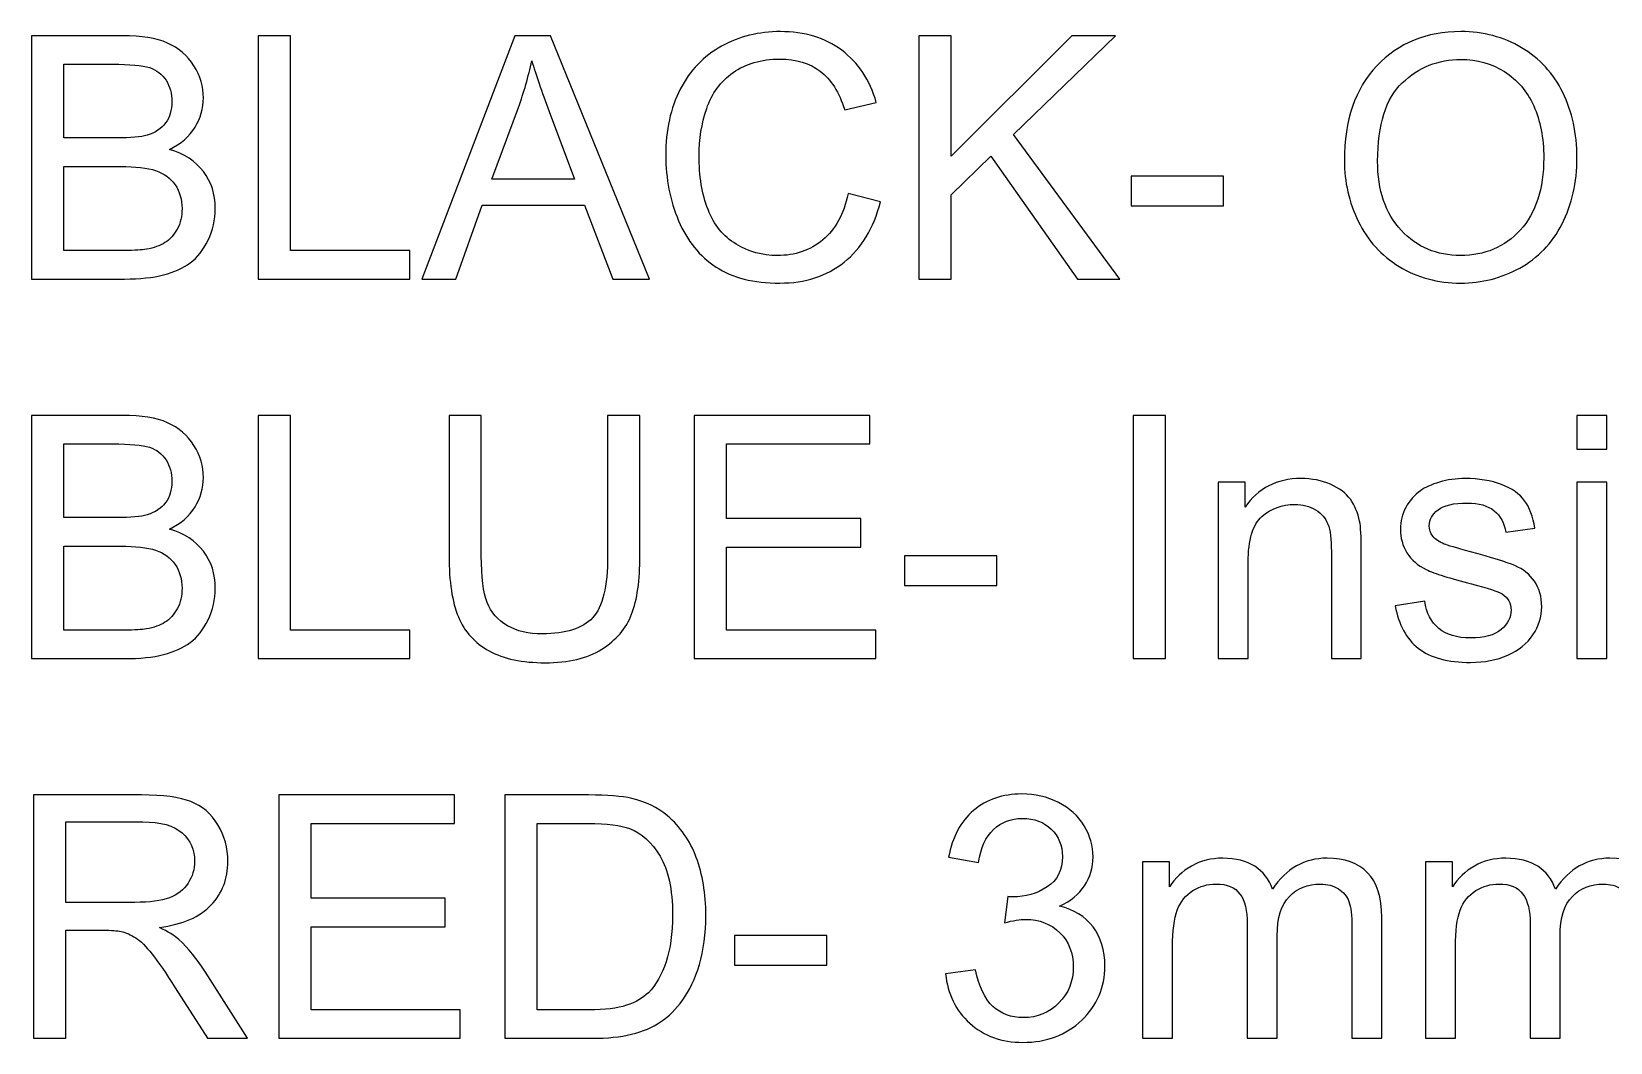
# Model space of a CAD drawing. Header units: millimetres. Extents: x -836 to 1139, y -247 to 439.
# Drawn here: x 172 to 336, y 333.9 to 438.8 of the extents above; entities that cross this region are included whole.
import ezdxf

# ---------------------------------------------------------------- set-up
doc = ezdxf.new("R2010")
doc.units = ezdxf.units.MM
doc.header["$MEASUREMENT"] = 0
doc.layers.add('Layer 1', color=7, linetype='Continuous')

msp = doc.modelspace()

# ---------------------------------------------------------------- linework, layer by layer
at = {"layer": 'Layer 1'}
for points, knots in [([(172.0422, 413.1508), (172.0422, 413.1508), (172.0422, 438.4096), (172.0422, 438.4096), (172.0422, 438.4096), (172.0422, 438.4096), (181.5201, 438.4096), (181.5201, 438.4096), (181.5201, 438.4096), (183.4486, 438.4096), (184.995, 438.1568), (186.165, 437.6453), (186.165, 437.6453), (187.3292, 437.1338), (188.2405, 436.3459), (188.899, 435.2817), (188.899, 435.2817), (189.5634, 434.2233), (189.8927, 433.1121), (189.8927, 431.9479), (189.8927, 431.9479), (189.8927, 430.872), (189.5987, 429.8548), (189.0166, 428.9023), (189.0166, 428.9023), (188.4345, 427.9498), (187.5526, 427.1796), (186.3708, 426.5916), (186.3708, 426.5916), (187.8995, 426.1448), (189.0754, 425.3804), (189.8927, 424.2986), (189.8927, 424.2986), (190.7158, 423.2226), (191.1274, 421.9467), (191.1274, 420.4768), (191.1274, 420.4768), (191.1274, 419.2891), (190.8746, 418.1896), (190.3748, 417.1725), (190.3748, 417.1725), (189.875, 416.1553), (189.2577, 415.3733), (188.5227, 414.8206), (188.5227, 414.8206), (187.7878, 414.2738), (186.8647, 413.8564), (185.7593, 413.5741), (185.7593, 413.5741), (184.6481, 413.2919), (183.2899, 413.1508), (181.6789, 413.1508), (181.6789, 413.1508), (181.6789, 413.1508), (172.0422, 413.1508), (172.0422, 413.1508)], [0, 0, 0, 0, 0.06666667, 0.06666667, 0.06666667, 0.06666667, 0.13333333, 0.13333333, 0.13333333, 0.13333333, 0.2, 0.2, 0.2, 0.2, 0.26666667, 0.26666667, 0.26666667, 0.26666667, 0.33333333, 0.33333333, 0.33333333, 0.33333333, 0.4, 0.4, 0.4, 0.4, 0.46666667, 0.46666667, 0.46666667, 0.46666667, 0.53333333, 0.53333333, 0.53333333, 0.53333333, 0.6, 0.6, 0.6, 0.6, 0.66666667, 0.66666667, 0.66666667, 0.66666667, 0.73333333, 0.73333333, 0.73333333, 0.73333333, 0.8, 0.8, 0.8, 0.8, 0.86666667, 0.86666667, 0.86666667, 0.86666667, 1, 1, 1, 1]), ([(195.5724, 413.1508), (195.5724, 413.1508), (195.5724, 438.4096), (195.5724, 438.4096), (195.5724, 438.4096), (195.5724, 438.4096), (198.9238, 438.4096), (198.9238, 438.4096), (198.9238, 438.4096), (198.9238, 438.4096), (198.9238, 416.1141), (198.9238, 416.1141), (198.9238, 416.1141), (198.9238, 416.1141), (211.3415, 416.1141), (211.3415, 416.1141), (211.3415, 416.1141), (211.3415, 416.1141), (211.3415, 413.1508), (211.3415, 413.1508), (211.3415, 413.1508), (211.3415, 413.1508), (195.5724, 413.1508), (195.5724, 413.1508)], [0, 0, 0, 0, 0.14285714, 0.14285714, 0.14285714, 0.14285714, 0.28571429, 0.28571429, 0.28571429, 0.28571429, 0.42857143, 0.42857143, 0.42857143, 0.42857143, 0.57142857, 0.57142857, 0.57142857, 0.57142857, 0.71428571, 0.71428571, 0.71428571, 0.71428571, 1, 1, 1, 1]), ([(212.5645, 413.1508), (212.5645, 413.1508), (222.2541, 438.4096), (222.2541, 438.4096), (222.2541, 438.4096), (222.2541, 438.4096), (225.9289, 438.4096), (225.9289, 438.4096), (225.9289, 438.4096), (225.9289, 438.4096), (236.2123, 413.1508), (236.2123, 413.1508), (236.2123, 413.1508), (236.2123, 413.1508), (232.4082, 413.1508), (232.4082, 413.1508), (232.4082, 413.1508), (232.4082, 413.1508), (229.486, 420.8061), (229.486, 420.8061), (229.486, 420.8061), (229.486, 420.8061), (218.8498, 420.8061), (218.8498, 420.8061), (218.8498, 420.8061), (218.8498, 420.8061), (216.1099, 413.1508), (216.1099, 413.1508), (216.1099, 413.1508), (216.1099, 413.1508), (212.5645, 413.1508), (212.5645, 413.1508)], [0, 0, 0, 0, 0.11111111, 0.11111111, 0.11111111, 0.11111111, 0.22222222, 0.22222222, 0.22222222, 0.22222222, 0.33333333, 0.33333333, 0.33333333, 0.33333333, 0.44444444, 0.44444444, 0.44444444, 0.44444444, 0.55555556, 0.55555556, 0.55555556, 0.55555556, 0.66666667, 0.66666667, 0.66666667, 0.66666667, 0.77777778, 0.77777778, 0.77777778, 0.77777778, 1, 1, 1, 1]), ([(256.8556, 422.0114), (256.8556, 422.0114), (260.207, 421.1647), (260.207, 421.1647), (260.207, 421.1647), (259.5073, 418.4189), (258.2491, 416.3317), (256.4323, 414.8912), (256.4323, 414.8912), (254.6155, 413.4507), (252.393, 412.7275), (249.7648, 412.7275), (249.7648, 412.7275), (247.0484, 412.7275), (244.8377, 413.2802), (243.1326, 414.3914), (243.1326, 414.3914), (241.4275, 415.4968), (240.134, 417.1019), (239.2462, 419.2009), (239.2462, 419.2009), (238.3583, 421.3058), (237.9115, 423.5577), (237.9115, 425.9684), (237.9115, 425.9684), (237.9115, 428.5966), (238.4113, 430.8896), (239.4167, 432.8475), (239.4167, 432.8475), (240.4221, 434.8054), (241.8508, 436.293), (243.7029, 437.3101), (243.7029, 437.3101), (245.555, 438.3273), (247.5952, 438.833), (249.8177, 438.833), (249.8177, 438.833), (252.3459, 438.833), (254.4685, 438.1921), (256.1853, 436.9045), (256.1853, 436.9045), (257.9081, 435.6168), (259.1075, 433.8118), (259.7837, 431.4834), (259.7837, 431.4834), (259.7837, 431.4834), (256.5028, 430.7073), (256.5028, 430.7073), (256.5028, 430.7073), (255.9208, 432.5418), (255.0682, 433.8823), (253.957, 434.7172), (253.957, 434.7172), (252.8457, 435.558), (251.4464, 435.9755), (249.7589, 435.9755), (249.7589, 435.9755), (247.8245, 435.9755), (246.2017, 435.511), (244.9023, 434.582), (244.9023, 434.582), (243.603, 433.653), (242.6857, 432.4007), (242.1624, 430.8367), (242.1624, 430.8367), (241.6333, 429.2668), (241.3687, 427.6499), (241.3687, 425.986), (241.3687, 425.986), (241.3687, 423.8399), (241.6803, 421.9643), (242.3036, 420.3651), (242.3036, 420.3651), (242.9268, 418.76), (243.8969, 417.5664), (245.214, 416.7726), (245.214, 416.7726), (246.531, 415.9789), (247.9539, 415.585), (249.4885, 415.585), (249.4885, 415.585), (251.3582, 415.585), (252.9339, 416.1259), (254.2274, 417.2019), (254.2274, 417.2019), (255.5209, 418.2837), (256.397, 419.883), (256.8556, 422.0114)], [0, 0, 0, 0, 0.04347826, 0.04347826, 0.04347826, 0.04347826, 0.08695652, 0.08695652, 0.08695652, 0.08695652, 0.13043478, 0.13043478, 0.13043478, 0.13043478, 0.17391304, 0.17391304, 0.17391304, 0.17391304, 0.2173913, 0.2173913, 0.2173913, 0.2173913, 0.26086957, 0.26086957, 0.26086957, 0.26086957, 0.30434783, 0.30434783, 0.30434783, 0.30434783, 0.34782609, 0.34782609, 0.34782609, 0.34782609, 0.39130435, 0.39130435, 0.39130435, 0.39130435, 0.43478261, 0.43478261, 0.43478261, 0.43478261, 0.47826087, 0.47826087, 0.47826087, 0.47826087, 0.52173913, 0.52173913, 0.52173913, 0.52173913, 0.56521739, 0.56521739, 0.56521739, 0.56521739, 0.60869565, 0.60869565, 0.60869565, 0.60869565, 0.65217391, 0.65217391, 0.65217391, 0.65217391, 0.69565217, 0.69565217, 0.69565217, 0.69565217, 0.73913043, 0.73913043, 0.73913043, 0.73913043, 0.7826087, 0.7826087, 0.7826087, 0.7826087, 0.82608696, 0.82608696, 0.82608696, 0.82608696, 0.86956522, 0.86956522, 0.86956522, 0.86956522, 0.91304348, 0.91304348, 0.91304348, 0.91304348, 1, 1, 1, 1]), ([(264.1993, 413.1508), (264.1993, 413.1508), (264.1993, 438.4096), (264.1993, 438.4096), (264.1993, 438.4096), (264.1993, 438.4096), (267.5507, 438.4096), (267.5507, 438.4096), (267.5507, 438.4096), (267.5507, 438.4096), (267.5507, 425.886), (267.5507, 425.886), (267.5507, 425.886), (267.5507, 425.886), (280.0978, 438.4096), (280.0978, 438.4096), (280.0978, 438.4096), (280.0978, 438.4096), (284.6251, 438.4096), (284.6251, 438.4096), (284.6251, 438.4096), (284.6251, 438.4096), (274.03, 428.1673), (274.03, 428.1673), (274.03, 428.1673), (274.03, 428.1673), (285.0837, 413.1508), (285.0837, 413.1508), (285.0837, 413.1508), (285.0837, 413.1508), (280.674, 413.1508), (280.674, 413.1508), (280.674, 413.1508), (280.674, 413.1508), (271.684, 425.8978), (271.684, 425.8978), (271.684, 425.8978), (271.684, 425.8978), (267.5507, 421.8997), (267.5507, 421.8997), (267.5507, 421.8997), (267.5507, 421.8997), (267.5507, 413.1508), (267.5507, 413.1508), (267.5507, 413.1508), (267.5507, 413.1508), (264.1993, 413.1508), (264.1993, 413.1508)], [0, 0, 0, 0, 0.07692308, 0.07692308, 0.07692308, 0.07692308, 0.15384615, 0.15384615, 0.15384615, 0.15384615, 0.23076923, 0.23076923, 0.23076923, 0.23076923, 0.30769231, 0.30769231, 0.30769231, 0.30769231, 0.38461538, 0.38461538, 0.38461538, 0.38461538, 0.46153846, 0.46153846, 0.46153846, 0.46153846, 0.53846154, 0.53846154, 0.53846154, 0.53846154, 0.61538462, 0.61538462, 0.61538462, 0.61538462, 0.69230769, 0.69230769, 0.69230769, 0.69230769, 0.76923077, 0.76923077, 0.76923077, 0.76923077, 0.84615385, 0.84615385, 0.84615385, 0.84615385, 1, 1, 1, 1]), ([(308.3963, 425.4451), (308.3963, 429.6314), (309.5252, 432.9122), (311.7771, 435.2817), (311.7771, 435.2817), (314.029, 437.6512), (316.9335, 438.833), (320.4966, 438.833), (320.4966, 438.833), (322.8308, 438.833), (324.9298, 438.2744), (326.8054, 437.1632), (326.8054, 437.1632), (328.6751, 436.0519), (330.1039, 434.4997), (331.0858, 432.5065), (331.0858, 432.5065), (332.0677, 430.5192), (332.5616, 428.2614), (332.5616, 425.7391), (332.5616, 425.7391), (332.5616, 423.1814), (332.0441, 420.8884), (331.0093, 418.8717), (331.0093, 418.8717), (329.9745, 416.8491), (328.5105, 415.3204), (326.6173, 414.2856), (326.6173, 414.2856), (324.7181, 413.2449), (322.672, 412.7275), (320.4789, 412.7275), (320.4789, 412.7275), (318.0977, 412.7275), (315.9752, 413.3037), (314.0996, 414.4502), (314.0996, 414.4502), (312.2298, 415.5967), (310.807, 417.1607), (309.8427, 419.148), (309.8427, 419.148), (308.8785, 421.1294), (308.3963, 423.2285), (308.3963, 425.4451)], [0, 0, 0, 0, 0.08333333, 0.08333333, 0.08333333, 0.08333333, 0.16666667, 0.16666667, 0.16666667, 0.16666667, 0.25, 0.25, 0.25, 0.25, 0.33333333, 0.33333333, 0.33333333, 0.33333333, 0.41666667, 0.41666667, 0.41666667, 0.41666667, 0.5, 0.5, 0.5, 0.5, 0.58333333, 0.58333333, 0.58333333, 0.58333333, 0.66666667, 0.66666667, 0.66666667, 0.66666667, 0.75, 0.75, 0.75, 0.75, 0.83333333, 0.83333333, 0.83333333, 0.83333333, 1, 1, 1, 1]), ([(175.3936, 427.791), (175.3936, 427.791), (180.8557, 427.791), (180.8557, 427.791), (180.8557, 427.791), (182.3374, 427.791), (183.4016, 427.891), (184.0425, 428.085), (184.0425, 428.085), (184.895, 428.3378), (185.5359, 428.7612), (185.9651, 429.3491), (185.9651, 429.3491), (186.3943, 429.9371), (186.6119, 430.6721), (186.6119, 431.5599), (186.6119, 431.5599), (186.6119, 432.4007), (186.412, 433.1415), (186.0063, 433.7765), (186.0063, 433.7765), (185.6064, 434.4174), (185.0302, 434.8583), (184.2835, 435.0935), (184.2835, 435.0935), (183.5368, 435.3287), (182.2551, 435.4463), (180.4441, 435.4463), (180.4441, 435.4463), (180.4441, 435.4463), (175.3936, 435.4463), (175.3936, 435.4463), (175.3936, 435.4463), (175.3936, 435.4463), (175.3936, 427.791), (175.3936, 427.791)], [0, 0, 0, 0, 0.1, 0.1, 0.1, 0.1, 0.2, 0.2, 0.2, 0.2, 0.3, 0.3, 0.3, 0.3, 0.4, 0.4, 0.4, 0.4, 0.5, 0.5, 0.5, 0.5, 0.6, 0.6, 0.6, 0.6, 0.7, 0.7, 0.7, 0.7, 0.8, 0.8, 0.8, 0.8, 1, 1, 1, 1]), ([(219.8317, 423.5224), (219.8317, 423.5224), (228.4394, 423.5224), (228.4394, 423.5224), (228.4394, 423.5224), (228.4394, 423.5224), (225.8054, 430.5251), (225.8054, 430.5251), (225.8054, 430.5251), (225.0116, 432.6535), (224.4119, 434.4115), (223.9945, 435.7991), (223.9945, 435.7991), (223.6476, 434.1528), (223.1831, 432.5359), (222.601, 430.9366), (222.601, 430.9366), (222.601, 430.9366), (219.8317, 423.5224), (219.8317, 423.5224)], [0, 0, 0, 0, 0.16666667, 0.16666667, 0.16666667, 0.16666667, 0.33333333, 0.33333333, 0.33333333, 0.33333333, 0.5, 0.5, 0.5, 0.5, 0.66666667, 0.66666667, 0.66666667, 0.66666667, 1, 1, 1, 1]), ([(311.8535, 425.3863), (311.8535, 422.3465), (312.6708, 419.9535), (314.3053, 418.2073), (314.3053, 418.2073), (315.9399, 416.461), (317.9919, 415.585), (320.4613, 415.585), (320.4613, 415.585), (322.9778, 415.585), (325.0415, 416.4669), (326.6702, 418.2308), (326.6702, 418.2308), (328.293, 419.9947), (329.1043, 422.4994), (329.1043, 425.7449), (329.1043, 425.7449), (329.1043, 427.7969), (328.7574, 429.5902), (328.0636, 431.1189), (328.0636, 431.1189), (327.3699, 432.6476), (326.3527, 433.8353), (325.018, 434.6761), (325.018, 434.6761), (323.6775, 435.5169), (322.1782, 435.9402), (320.5142, 435.9402), (320.5142, 435.9402), (318.1506, 435.9402), (316.1163, 435.1288), (314.4112, 433.506), (314.4112, 433.506), (312.7061, 431.8833), (311.8535, 429.1786), (311.8535, 425.3863)], [0, 0, 0, 0, 0.1, 0.1, 0.1, 0.1, 0.2, 0.2, 0.2, 0.2, 0.3, 0.3, 0.3, 0.3, 0.4, 0.4, 0.4, 0.4, 0.5, 0.5, 0.5, 0.5, 0.6, 0.6, 0.6, 0.6, 0.7, 0.7, 0.7, 0.7, 0.8, 0.8, 0.8, 0.8, 1, 1, 1, 1]), ([(175.3936, 416.1141), (175.3936, 416.1141), (181.6847, 416.1141), (181.6847, 416.1141), (181.6847, 416.1141), (182.7666, 416.1141), (183.5251, 416.1553), (183.966, 416.2376), (183.966, 416.2376), (184.7304, 416.3728), (185.3771, 416.6021), (185.8945, 416.9255), (185.8945, 416.9255), (186.412, 417.2489), (186.8353, 417.7193), (187.1704, 418.3366), (187.1704, 418.3366), (187.5056, 418.954), (187.6702, 419.6654), (187.6702, 420.4709), (187.6702, 420.4709), (187.6702, 421.4175), (187.4291, 422.2348), (186.9411, 422.9345), (186.9411, 422.9345), (186.459, 423.6342), (185.7887, 424.1222), (184.9303, 424.4044), (184.9303, 424.4044), (184.0777, 424.6866), (182.843, 424.8277), (181.2379, 424.8277), (181.2379, 424.8277), (181.2379, 424.8277), (175.3936, 424.8277), (175.3936, 424.8277), (175.3936, 424.8277), (175.3936, 424.8277), (175.3936, 416.1141), (175.3936, 416.1141)], [0, 0, 0, 0, 0.09090909, 0.09090909, 0.09090909, 0.09090909, 0.18181818, 0.18181818, 0.18181818, 0.18181818, 0.27272727, 0.27272727, 0.27272727, 0.27272727, 0.36363636, 0.36363636, 0.36363636, 0.36363636, 0.45454545, 0.45454545, 0.45454545, 0.45454545, 0.54545455, 0.54545455, 0.54545455, 0.54545455, 0.63636364, 0.63636364, 0.63636364, 0.63636364, 0.72727273, 0.72727273, 0.72727273, 0.72727273, 0.81818182, 0.81818182, 0.81818182, 0.81818182, 1, 1, 1, 1]), ([(286.2478, 420.7355), (286.2478, 420.7355), (286.2478, 423.8399), (286.2478, 423.8399), (286.2478, 423.8399), (286.2478, 423.8399), (295.8433, 423.8399), (295.8433, 423.8399), (295.8433, 423.8399), (295.8433, 423.8399), (295.8433, 420.7355), (295.8433, 420.7355), (295.8433, 420.7355), (295.8433, 420.7355), (286.2478, 420.7355), (286.2478, 420.7355)], [0, 0, 0, 0, 0.2, 0.2, 0.2, 0.2, 0.4, 0.4, 0.4, 0.4, 0.6, 0.6, 0.6, 0.6, 1, 1, 1, 1]), ([(172.0422, 373.7397), (172.0422, 373.7397), (172.0422, 398.9985), (172.0422, 398.9985), (172.0422, 398.9985), (172.0422, 398.9985), (181.5201, 398.9985), (181.5201, 398.9985), (181.5201, 398.9985), (183.4486, 398.9985), (184.995, 398.7457), (186.165, 398.2342), (186.165, 398.2342), (187.3292, 397.7227), (188.2405, 396.9348), (188.899, 395.8706), (188.899, 395.8706), (189.5634, 394.8122), (189.8927, 393.701), (189.8927, 392.5368), (189.8927, 392.5368), (189.8927, 391.4609), (189.5987, 390.4437), (189.0166, 389.4912), (189.0166, 389.4912), (188.4345, 388.5387), (187.5526, 387.7685), (186.3708, 387.1805), (186.3708, 387.1805), (187.8995, 386.7337), (189.0754, 385.9693), (189.8927, 384.8875), (189.8927, 384.8875), (190.7158, 383.8115), (191.1274, 382.5356), (191.1274, 381.0657), (191.1274, 381.0657), (191.1274, 379.878), (190.8746, 378.7785), (190.3748, 377.7614), (190.3748, 377.7614), (189.875, 376.7442), (189.2577, 375.9622), (188.5227, 375.4095), (188.5227, 375.4095), (187.7878, 374.8627), (186.8647, 374.4453), (185.7593, 374.163), (185.7593, 374.163), (184.6481, 373.8808), (183.2899, 373.7397), (181.6789, 373.7397), (181.6789, 373.7397), (181.6789, 373.7397), (172.0422, 373.7397), (172.0422, 373.7397)], [0, 0, 0, 0, 0.06666667, 0.06666667, 0.06666667, 0.06666667, 0.13333333, 0.13333333, 0.13333333, 0.13333333, 0.2, 0.2, 0.2, 0.2, 0.26666667, 0.26666667, 0.26666667, 0.26666667, 0.33333333, 0.33333333, 0.33333333, 0.33333333, 0.4, 0.4, 0.4, 0.4, 0.46666667, 0.46666667, 0.46666667, 0.46666667, 0.53333333, 0.53333333, 0.53333333, 0.53333333, 0.6, 0.6, 0.6, 0.6, 0.66666667, 0.66666667, 0.66666667, 0.66666667, 0.73333333, 0.73333333, 0.73333333, 0.73333333, 0.8, 0.8, 0.8, 0.8, 0.86666667, 0.86666667, 0.86666667, 0.86666667, 1, 1, 1, 1]), ([(195.5724, 373.7397), (195.5724, 373.7397), (195.5724, 398.9985), (195.5724, 398.9985), (195.5724, 398.9985), (195.5724, 398.9985), (198.9238, 398.9985), (198.9238, 398.9985), (198.9238, 398.9985), (198.9238, 398.9985), (198.9238, 376.703), (198.9238, 376.703), (198.9238, 376.703), (198.9238, 376.703), (211.3415, 376.703), (211.3415, 376.703), (211.3415, 376.703), (211.3415, 376.703), (211.3415, 373.7397), (211.3415, 373.7397), (211.3415, 373.7397), (211.3415, 373.7397), (195.5724, 373.7397), (195.5724, 373.7397)], [0, 0, 0, 0, 0.14285714, 0.14285714, 0.14285714, 0.14285714, 0.28571429, 0.28571429, 0.28571429, 0.28571429, 0.42857143, 0.42857143, 0.42857143, 0.42857143, 0.57142857, 0.57142857, 0.57142857, 0.57142857, 0.71428571, 0.71428571, 0.71428571, 0.71428571, 1, 1, 1, 1]), ([(231.879, 398.9985), (231.879, 398.9985), (235.2304, 398.9985), (235.2304, 398.9985), (235.2304, 398.9985), (235.2304, 398.9985), (235.2304, 384.4112), (235.2304, 384.4112), (235.2304, 384.4112), (235.2304, 381.8712), (234.9423, 379.8545), (234.372, 378.3611), (234.372, 378.3611), (233.7958, 376.8735), (232.761, 375.6565), (231.2675, 374.7216), (231.2675, 374.7216), (229.7682, 373.7867), (227.8103, 373.3164), (225.3762, 373.3164), (225.3762, 373.3164), (223.0184, 373.3164), (221.084, 373.7221), (219.5847, 374.5393), (219.5847, 374.5393), (218.0796, 375.3566), (217.0095, 376.5325), (216.3686, 378.0789), (216.3686, 378.0789), (215.7277, 379.6252), (215.4043, 381.736), (215.4043, 384.4112), (215.4043, 384.4112), (215.4043, 384.4112), (215.4043, 398.9985), (215.4043, 398.9985), (215.4043, 398.9985), (215.4043, 398.9985), (218.7557, 398.9985), (218.7557, 398.9985), (218.7557, 398.9985), (218.7557, 398.9985), (218.7557, 384.4171), (218.7557, 384.4171), (218.7557, 384.4171), (218.7557, 382.224), (218.9615, 380.6012), (219.3672, 379.5664), (219.3672, 379.5664), (219.7729, 378.5257), (220.4667, 377.7202), (221.4603, 377.1616), (221.4603, 377.1616), (222.4481, 376.5972), (223.6593, 376.315), (225.0881, 376.315), (225.0881, 376.315), (227.534, 376.315), (229.2802, 376.8735), (230.3209, 377.9848), (230.3209, 377.9848), (231.3616, 379.1019), (231.879, 381.2421), (231.879, 384.4171), (231.879, 384.4171), (231.879, 384.4171), (231.879, 398.9985), (231.879, 398.9985)], [0, 0, 0, 0, 0.05555556, 0.05555556, 0.05555556, 0.05555556, 0.11111111, 0.11111111, 0.11111111, 0.11111111, 0.16666667, 0.16666667, 0.16666667, 0.16666667, 0.22222222, 0.22222222, 0.22222222, 0.22222222, 0.27777778, 0.27777778, 0.27777778, 0.27777778, 0.33333333, 0.33333333, 0.33333333, 0.33333333, 0.38888889, 0.38888889, 0.38888889, 0.38888889, 0.44444444, 0.44444444, 0.44444444, 0.44444444, 0.5, 0.5, 0.5, 0.5, 0.55555556, 0.55555556, 0.55555556, 0.55555556, 0.61111111, 0.61111111, 0.61111111, 0.61111111, 0.66666667, 0.66666667, 0.66666667, 0.66666667, 0.72222222, 0.72222222, 0.72222222, 0.72222222, 0.77777778, 0.77777778, 0.77777778, 0.77777778, 0.83333333, 0.83333333, 0.83333333, 0.83333333, 0.88888889, 0.88888889, 0.88888889, 0.88888889, 1, 1, 1, 1]), ([(240.8807, 373.7397), (240.8807, 373.7397), (240.8807, 398.9985), (240.8807, 398.9985), (240.8807, 398.9985), (240.8807, 398.9985), (259.1193, 398.9985), (259.1193, 398.9985), (259.1193, 398.9985), (259.1193, 398.9985), (259.1193, 396.0352), (259.1193, 396.0352), (259.1193, 396.0352), (259.1193, 396.0352), (244.2321, 396.0352), (244.2321, 396.0352), (244.2321, 396.0352), (244.2321, 396.0352), (244.2321, 388.2741), (244.2321, 388.2741), (244.2321, 388.2741), (244.2321, 388.2741), (258.1668, 388.2741), (258.1668, 388.2741), (258.1668, 388.2741), (258.1668, 388.2741), (258.1668, 385.3108), (258.1668, 385.3108), (258.1668, 385.3108), (258.1668, 385.3108), (244.2321, 385.3108), (244.2321, 385.3108), (244.2321, 385.3108), (244.2321, 385.3108), (244.2321, 376.703), (244.2321, 376.703), (244.2321, 376.703), (244.2321, 376.703), (259.719, 376.703), (259.719, 376.703), (259.719, 376.703), (259.719, 376.703), (259.719, 373.7397), (259.719, 373.7397), (259.719, 373.7397), (259.719, 373.7397), (240.8807, 373.7397), (240.8807, 373.7397)], [0, 0, 0, 0, 0.07692308, 0.07692308, 0.07692308, 0.07692308, 0.15384615, 0.15384615, 0.15384615, 0.15384615, 0.23076923, 0.23076923, 0.23076923, 0.23076923, 0.30769231, 0.30769231, 0.30769231, 0.30769231, 0.38461538, 0.38461538, 0.38461538, 0.38461538, 0.46153846, 0.46153846, 0.46153846, 0.46153846, 0.53846154, 0.53846154, 0.53846154, 0.53846154, 0.61538462, 0.61538462, 0.61538462, 0.61538462, 0.69230769, 0.69230769, 0.69230769, 0.69230769, 0.76923077, 0.76923077, 0.76923077, 0.76923077, 0.84615385, 0.84615385, 0.84615385, 0.84615385, 1, 1, 1, 1]), ([(286.4536, 373.7397), (286.4536, 373.7397), (286.4536, 398.9985), (286.4536, 398.9985), (286.4536, 398.9985), (286.4536, 398.9985), (289.805, 398.9985), (289.805, 398.9985), (289.805, 398.9985), (289.805, 398.9985), (289.805, 373.7397), (289.805, 373.7397), (289.805, 373.7397), (289.805, 373.7397), (286.4536, 373.7397), (286.4536, 373.7397)], [0, 0, 0, 0, 0.2, 0.2, 0.2, 0.2, 0.4, 0.4, 0.4, 0.4, 0.6, 0.6, 0.6, 0.6, 1, 1, 1, 1]), ([(332.5615, 395.4708), (332.5615, 395.4708), (332.5615, 398.9985), (332.5615, 398.9985), (332.5615, 398.9985), (332.5615, 398.9985), (335.666, 398.9985), (335.666, 398.9985), (335.666, 398.9985), (335.666, 398.9985), (335.666, 395.4708), (335.666, 395.4708), (335.666, 395.4708), (335.666, 395.4708), (332.5615, 395.4708), (332.5615, 395.4708)], [0, 0, 0, 0, 0.2, 0.2, 0.2, 0.2, 0.4, 0.4, 0.4, 0.4, 0.6, 0.6, 0.6, 0.6, 1, 1, 1, 1]), ([(175.3936, 388.3799), (175.3936, 388.3799), (180.8557, 388.3799), (180.8557, 388.3799), (180.8557, 388.3799), (182.3374, 388.3799), (183.4016, 388.4799), (184.0425, 388.6739), (184.0425, 388.6739), (184.895, 388.9267), (185.5359, 389.3501), (185.9651, 389.938), (185.9651, 389.938), (186.3943, 390.526), (186.6119, 391.261), (186.6119, 392.1488), (186.6119, 392.1488), (186.6119, 392.9896), (186.412, 393.7304), (186.0063, 394.3654), (186.0063, 394.3654), (185.6064, 395.0063), (185.0302, 395.4472), (184.2835, 395.6824), (184.2835, 395.6824), (183.5368, 395.9176), (182.2551, 396.0352), (180.4441, 396.0352), (180.4441, 396.0352), (180.4441, 396.0352), (175.3936, 396.0352), (175.3936, 396.0352), (175.3936, 396.0352), (175.3936, 396.0352), (175.3936, 388.3799), (175.3936, 388.3799)], [0, 0, 0, 0, 0.1, 0.1, 0.1, 0.1, 0.2, 0.2, 0.2, 0.2, 0.3, 0.3, 0.3, 0.3, 0.4, 0.4, 0.4, 0.4, 0.5, 0.5, 0.5, 0.5, 0.6, 0.6, 0.6, 0.6, 0.7, 0.7, 0.7, 0.7, 0.8, 0.8, 0.8, 0.8, 1, 1, 1, 1]), ([(295.3024, 373.7397), (295.3024, 373.7397), (295.3024, 392.0488), (295.3024, 392.0488), (295.3024, 392.0488), (295.3024, 392.0488), (298.0894, 392.0488), (298.0894, 392.0488), (298.0894, 392.0488), (298.0894, 392.0488), (298.0894, 389.45), (298.0894, 389.45), (298.0894, 389.45), (299.4299, 391.4432), (301.3702, 392.4369), (303.9043, 392.4369), (303.9043, 392.4369), (305.0097, 392.4369), (306.021, 392.237), (306.9441, 391.843), (306.9441, 391.843), (307.8672, 391.4491), (308.561, 390.9258), (309.0196, 390.2849), (309.0196, 390.2849), (309.4782, 389.6441), (309.8016, 388.8797), (309.9838, 387.9978), (309.9838, 387.9978), (310.0955, 387.4216), (310.1543, 386.4162), (310.1543, 384.9815), (310.1543, 384.9815), (310.1543, 384.9815), (310.1543, 373.7397), (310.1543, 373.7397), (310.1543, 373.7397), (310.1543, 373.7397), (307.0499, 373.7397), (307.0499, 373.7397), (307.0499, 373.7397), (307.0499, 373.7397), (307.0499, 384.8639), (307.0499, 384.8639), (307.0499, 384.8639), (307.0499, 386.1281), (306.9323, 387.0747), (306.6912, 387.6979), (306.6912, 387.6979), (306.4502, 388.3211), (306.021, 388.8209), (305.4095, 389.1972), (305.4095, 389.1972), (304.798, 389.5676), (304.0748, 389.7558), (303.2517, 389.7558), (303.2517, 389.7558), (301.9346, 389.7558), (300.7999, 389.3383), (299.8415, 388.4975), (299.8415, 388.4975), (298.8831, 387.6626), (298.4069, 386.0693), (298.4069, 383.7292), (298.4069, 383.7292), (298.4069, 383.7292), (298.4069, 373.7397), (298.4069, 373.7397), (298.4069, 373.7397), (298.4069, 373.7397), (295.3024, 373.7397), (295.3024, 373.7397)], [0, 0, 0, 0, 0.05263158, 0.05263158, 0.05263158, 0.05263158, 0.10526316, 0.10526316, 0.10526316, 0.10526316, 0.15789474, 0.15789474, 0.15789474, 0.15789474, 0.21052632, 0.21052632, 0.21052632, 0.21052632, 0.26315789, 0.26315789, 0.26315789, 0.26315789, 0.31578947, 0.31578947, 0.31578947, 0.31578947, 0.36842105, 0.36842105, 0.36842105, 0.36842105, 0.42105263, 0.42105263, 0.42105263, 0.42105263, 0.47368421, 0.47368421, 0.47368421, 0.47368421, 0.52631579, 0.52631579, 0.52631579, 0.52631579, 0.57894737, 0.57894737, 0.57894737, 0.57894737, 0.63157895, 0.63157895, 0.63157895, 0.63157895, 0.68421053, 0.68421053, 0.68421053, 0.68421053, 0.73684211, 0.73684211, 0.73684211, 0.73684211, 0.78947368, 0.78947368, 0.78947368, 0.78947368, 0.84210526, 0.84210526, 0.84210526, 0.84210526, 0.89473684, 0.89473684, 0.89473684, 0.89473684, 1, 1, 1, 1]), ([(313.688, 379.2077), (313.688, 379.2077), (316.7572, 379.7016), (316.7572, 379.7016), (316.7572, 379.7016), (316.9277, 378.4728), (317.4098, 377.5321), (318.1977, 376.8735), (318.1977, 376.8735), (318.9855, 376.2209), (320.0909, 375.8916), (321.502, 375.8916), (321.502, 375.8916), (322.9308, 375.8916), (323.9891, 376.1797), (324.6829, 376.7618), (324.6829, 376.7618), (325.3708, 377.338), (325.7177, 378.0201), (325.7177, 378.802), (325.7177, 378.802), (325.7177, 379.5017), (325.4061, 380.0544), (324.7887, 380.4542), (324.7887, 380.4542), (324.3536, 380.7306), (323.2953, 381.0775), (321.6137, 381.5067), (321.6137, 381.5067), (319.3442, 382.077), (317.7743, 382.5709), (316.8924, 382.9883), (316.8924, 382.9883), (316.0163, 383.4117), (315.3519, 383.9879), (314.8992, 384.7287), (314.8992, 384.7287), (314.4465, 385.4637), (314.2172, 386.2809), (314.2172, 387.1746), (314.2172, 387.1746), (314.2172, 387.9919), (314.4053, 388.7445), (314.7757, 389.4383), (314.7757, 389.4383), (315.152, 390.1321), (315.6577, 390.7083), (316.2986, 391.1669), (316.2986, 391.1669), (316.7807, 391.5197), (317.4392, 391.8195), (318.2682, 392.0665), (318.2682, 392.0665), (319.1031, 392.3134), (319.991, 392.4369), (320.9435, 392.4369), (320.9435, 392.4369), (322.3781, 392.4369), (323.6363, 392.2311), (324.7182, 391.8136), (324.7182, 391.8136), (325.8059, 391.4021), (326.6055, 390.8376), (327.1229, 390.1321), (327.1229, 390.1321), (327.6345, 389.4206), (327.9931, 388.474), (328.1871, 387.2863), (328.1871, 387.2863), (328.1871, 387.2863), (325.1533, 386.863), (325.1533, 386.863), (325.1533, 386.863), (325.018, 387.8155), (324.6182, 388.5622), (323.9597, 389.0973), (323.9597, 389.0973), (323.3012, 389.6323), (322.3722, 389.8969), (321.1669, 389.8969), (321.1669, 389.8969), (319.7499, 389.8969), (318.7327, 389.6617), (318.1271, 389.1913), (318.1271, 389.1913), (317.5215, 388.721), (317.2158, 388.1683), (317.2158, 387.5392), (317.2158, 387.5392), (317.2158, 387.1393), (317.3393, 386.7748), (317.5921, 386.4514), (317.5921, 386.4514), (317.8449, 386.1222), (318.2388, 385.8458), (318.7798, 385.6283), (318.7798, 385.6283), (319.0914, 385.5107), (319.9968, 385.2461), (321.5138, 384.8345), (321.5138, 384.8345), (323.701, 384.2525), (325.2297, 383.7703), (326.0999, 383.3999), (326.0999, 383.3999), (326.9701, 383.0295), (327.6521, 382.4827), (328.146, 381.7771), (328.146, 381.7771), (328.6458, 381.0657), (328.8927, 380.1838), (328.8927, 379.1254), (328.8927, 379.1254), (328.8927, 378.0965), (328.5928, 377.1264), (327.9872, 376.215), (327.9872, 376.215), (327.3816, 375.3037), (326.5115, 374.5981), (325.3767, 374.0984), (325.3767, 374.0984), (324.236, 373.5986), (322.9484, 373.3516), (321.5138, 373.3516), (321.5138, 373.3516), (319.1384, 373.3516), (317.3216, 373.8455), (316.0751, 374.8274), (316.0751, 374.8274), (314.8287, 375.8152), (314.0349, 377.2733), (313.688, 379.2077)], [0, 0, 0, 0, 0.02941176, 0.02941176, 0.02941176, 0.02941176, 0.05882353, 0.05882353, 0.05882353, 0.05882353, 0.08823529, 0.08823529, 0.08823529, 0.08823529, 0.11764706, 0.11764706, 0.11764706, 0.11764706, 0.14705882, 0.14705882, 0.14705882, 0.14705882, 0.17647059, 0.17647059, 0.17647059, 0.17647059, 0.20588235, 0.20588235, 0.20588235, 0.20588235, 0.23529412, 0.23529412, 0.23529412, 0.23529412, 0.26470588, 0.26470588, 0.26470588, 0.26470588, 0.29411765, 0.29411765, 0.29411765, 0.29411765, 0.32352941, 0.32352941, 0.32352941, 0.32352941, 0.35294118, 0.35294118, 0.35294118, 0.35294118, 0.38235294, 0.38235294, 0.38235294, 0.38235294, 0.41176471, 0.41176471, 0.41176471, 0.41176471, 0.44117647, 0.44117647, 0.44117647, 0.44117647, 0.47058824, 0.47058824, 0.47058824, 0.47058824, 0.5, 0.5, 0.5, 0.5, 0.52941176, 0.52941176, 0.52941176, 0.52941176, 0.55882353, 0.55882353, 0.55882353, 0.55882353, 0.58823529, 0.58823529, 0.58823529, 0.58823529, 0.61764706, 0.61764706, 0.61764706, 0.61764706, 0.64705882, 0.64705882, 0.64705882, 0.64705882, 0.67647059, 0.67647059, 0.67647059, 0.67647059, 0.70588235, 0.70588235, 0.70588235, 0.70588235, 0.73529412, 0.73529412, 0.73529412, 0.73529412, 0.76470588, 0.76470588, 0.76470588, 0.76470588, 0.79411765, 0.79411765, 0.79411765, 0.79411765, 0.82352941, 0.82352941, 0.82352941, 0.82352941, 0.85294118, 0.85294118, 0.85294118, 0.85294118, 0.88235294, 0.88235294, 0.88235294, 0.88235294, 0.91176471, 0.91176471, 0.91176471, 0.91176471, 0.94117647, 0.94117647, 0.94117647, 0.94117647, 1, 1, 1, 1]), ([(332.5615, 373.7397), (332.5615, 373.7397), (332.5615, 392.0488), (332.5615, 392.0488), (332.5615, 392.0488), (332.5615, 392.0488), (335.666, 392.0488), (335.666, 392.0488), (335.666, 392.0488), (335.666, 392.0488), (335.666, 373.7397), (335.666, 373.7397), (335.666, 373.7397), (335.666, 373.7397), (332.5615, 373.7397), (332.5615, 373.7397)], [0, 0, 0, 0, 0.2, 0.2, 0.2, 0.2, 0.4, 0.4, 0.4, 0.4, 0.6, 0.6, 0.6, 0.6, 1, 1, 1, 1]), ([(175.3936, 376.703), (175.3936, 376.703), (181.6847, 376.703), (181.6847, 376.703), (181.6847, 376.703), (182.7666, 376.703), (183.5251, 376.7442), (183.966, 376.8265), (183.966, 376.8265), (184.7304, 376.9617), (185.3771, 377.191), (185.8945, 377.5144), (185.8945, 377.5144), (186.412, 377.8378), (186.8353, 378.3082), (187.1704, 378.9255), (187.1704, 378.9255), (187.5056, 379.5429), (187.6702, 380.2543), (187.6702, 381.0598), (187.6702, 381.0598), (187.6702, 382.0064), (187.4291, 382.8237), (186.9411, 383.5234), (186.9411, 383.5234), (186.459, 384.2231), (185.7887, 384.7111), (184.9303, 384.9933), (184.9303, 384.9933), (184.0777, 385.2755), (182.843, 385.4166), (181.2379, 385.4166), (181.2379, 385.4166), (181.2379, 385.4166), (175.3936, 385.4166), (175.3936, 385.4166), (175.3936, 385.4166), (175.3936, 385.4166), (175.3936, 376.703), (175.3936, 376.703)], [0, 0, 0, 0, 0.09090909, 0.09090909, 0.09090909, 0.09090909, 0.18181818, 0.18181818, 0.18181818, 0.18181818, 0.27272727, 0.27272727, 0.27272727, 0.27272727, 0.36363636, 0.36363636, 0.36363636, 0.36363636, 0.45454545, 0.45454545, 0.45454545, 0.45454545, 0.54545455, 0.54545455, 0.54545455, 0.54545455, 0.63636364, 0.63636364, 0.63636364, 0.63636364, 0.72727273, 0.72727273, 0.72727273, 0.72727273, 0.81818182, 0.81818182, 0.81818182, 0.81818182, 1, 1, 1, 1]), ([(262.7176, 381.3244), (262.7176, 381.3244), (262.7176, 384.4288), (262.7176, 384.4288), (262.7176, 384.4288), (262.7176, 384.4288), (272.3131, 384.4288), (272.3131, 384.4288), (272.3131, 384.4288), (272.3131, 384.4288), (272.3131, 381.3244), (272.3131, 381.3244), (272.3131, 381.3244), (272.3131, 381.3244), (262.7176, 381.3244), (262.7176, 381.3244)], [0, 0, 0, 0, 0.2, 0.2, 0.2, 0.2, 0.4, 0.4, 0.4, 0.4, 0.6, 0.6, 0.6, 0.6, 1, 1, 1, 1]), ([(172.2538, 334.3286), (172.2538, 334.3286), (172.2538, 359.5874), (172.2538, 359.5874), (172.2538, 359.5874), (172.2538, 359.5874), (183.4486, 359.5874), (183.4486, 359.5874), (183.4486, 359.5874), (185.7005, 359.5874), (187.4115, 359.3581), (188.5815, 358.9054), (188.5815, 358.9054), (189.7516, 358.4527), (190.6864, 357.653), (191.3861, 356.5065), (191.3861, 356.5065), (192.0858, 355.36), (192.4327, 354.09), (192.4327, 352.7024), (192.4327, 352.7024), (192.4327, 350.9091), (191.8506, 349.3981), (190.6923, 348.1692), (190.6923, 348.1692), (189.534, 346.9404), (187.7466, 346.1643), (185.3242, 345.8291), (185.3242, 345.8291), (186.212, 345.4058), (186.8823, 344.9825), (187.3409, 344.5709), (187.3409, 344.5709), (188.317, 343.6772), (189.2401, 342.5542), (190.1044, 341.2078), (190.1044, 341.2078), (190.1044, 341.2078), (194.4729, 334.3286), (194.4729, 334.3286), (194.4729, 334.3286), (194.4729, 334.3286), (190.2984, 334.3286), (190.2984, 334.3286), (190.2984, 334.3286), (190.2984, 334.3286), (186.9588, 339.585), (186.9588, 339.585), (186.9588, 339.585), (185.9886, 341.1078), (185.1831, 342.2661), (184.554, 343.0716), (184.554, 343.0716), (183.919, 343.8771), (183.3546, 344.4357), (182.8548, 344.759), (182.8548, 344.759), (182.3609, 345.0765), (181.8494, 345.3), (181.332, 345.4293), (181.332, 345.4293), (180.9557, 345.5058), (180.3383, 345.5469), (179.474, 345.5469), (179.474, 345.5469), (179.474, 345.5469), (175.6052, 345.5469), (175.6052, 345.5469), (175.6052, 345.5469), (175.6052, 345.5469), (175.6052, 334.3286), (175.6052, 334.3286), (175.6052, 334.3286), (175.6052, 334.3286), (172.2538, 334.3286), (172.2538, 334.3286)], [0, 0, 0, 0, 0.05, 0.05, 0.05, 0.05, 0.1, 0.1, 0.1, 0.1, 0.15, 0.15, 0.15, 0.15, 0.2, 0.2, 0.2, 0.2, 0.25, 0.25, 0.25, 0.25, 0.3, 0.3, 0.3, 0.3, 0.35, 0.35, 0.35, 0.35, 0.4, 0.4, 0.4, 0.4, 0.45, 0.45, 0.45, 0.45, 0.5, 0.5, 0.5, 0.5, 0.55, 0.55, 0.55, 0.55, 0.6, 0.6, 0.6, 0.6, 0.65, 0.65, 0.65, 0.65, 0.7, 0.7, 0.7, 0.7, 0.75, 0.75, 0.75, 0.75, 0.8, 0.8, 0.8, 0.8, 0.85, 0.85, 0.85, 0.85, 0.9, 0.9, 0.9, 0.9, 1, 1, 1, 1]), ([(197.7302, 334.3286), (197.7302, 334.3286), (197.7302, 359.5874), (197.7302, 359.5874), (197.7302, 359.5874), (197.7302, 359.5874), (215.9688, 359.5874), (215.9688, 359.5874), (215.9688, 359.5874), (215.9688, 359.5874), (215.9688, 356.6241), (215.9688, 356.6241), (215.9688, 356.6241), (215.9688, 356.6241), (201.0816, 356.6241), (201.0816, 356.6241), (201.0816, 356.6241), (201.0816, 356.6241), (201.0816, 348.863), (201.0816, 348.863), (201.0816, 348.863), (201.0816, 348.863), (215.0163, 348.863), (215.0163, 348.863), (215.0163, 348.863), (215.0163, 348.863), (215.0163, 345.8997), (215.0163, 345.8997), (215.0163, 345.8997), (215.0163, 345.8997), (201.0816, 345.8997), (201.0816, 345.8997), (201.0816, 345.8997), (201.0816, 345.8997), (201.0816, 337.2919), (201.0816, 337.2919), (201.0816, 337.2919), (201.0816, 337.2919), (216.5685, 337.2919), (216.5685, 337.2919), (216.5685, 337.2919), (216.5685, 337.2919), (216.5685, 334.3286), (216.5685, 334.3286), (216.5685, 334.3286), (216.5685, 334.3286), (197.7302, 334.3286), (197.7302, 334.3286)], [0, 0, 0, 0, 0.07692308, 0.07692308, 0.07692308, 0.07692308, 0.15384615, 0.15384615, 0.15384615, 0.15384615, 0.23076923, 0.23076923, 0.23076923, 0.23076923, 0.30769231, 0.30769231, 0.30769231, 0.30769231, 0.38461538, 0.38461538, 0.38461538, 0.38461538, 0.46153846, 0.46153846, 0.46153846, 0.46153846, 0.53846154, 0.53846154, 0.53846154, 0.53846154, 0.61538462, 0.61538462, 0.61538462, 0.61538462, 0.69230769, 0.69230769, 0.69230769, 0.69230769, 0.76923077, 0.76923077, 0.76923077, 0.76923077, 0.84615385, 0.84615385, 0.84615385, 0.84615385, 1, 1, 1, 1]), ([(221.1899, 334.3286), (221.1899, 334.3286), (221.1899, 359.5874), (221.1899, 359.5874), (221.1899, 359.5874), (221.1899, 359.5874), (229.8917, 359.5874), (229.8917, 359.5874), (229.8917, 359.5874), (231.8555, 359.5874), (233.3548, 359.4698), (234.3896, 359.2288), (234.3896, 359.2288), (235.836, 358.8936), (237.0707, 358.288), (238.0938, 357.4179), (238.0938, 357.4179), (239.4285, 356.289), (240.4221, 354.8543), (241.0806, 353.1022), (241.0806, 353.1022), (241.745, 351.3501), (242.0743, 349.3451), (242.0743, 347.0932), (242.0743, 347.0932), (242.0743, 345.1765), (241.8509, 343.4773), (241.404, 341.9956), (241.404, 341.9956), (240.9572, 340.514), (240.381, 339.2851), (239.6813, 338.315), (239.6813, 338.315), (238.9757, 337.3448), (238.2114, 336.5805), (237.3765, 336.0278), (237.3765, 336.0278), (236.5474, 335.4692), (235.542, 335.0459), (234.3661, 334.7578), (234.3661, 334.7578), (233.1843, 334.4697), (231.832, 334.3286), (230.3033, 334.3286), (230.3033, 334.3286), (230.3033, 334.3286), (221.1899, 334.3286), (221.1899, 334.3286)], [0, 0, 0, 0, 0.07692308, 0.07692308, 0.07692308, 0.07692308, 0.15384615, 0.15384615, 0.15384615, 0.15384615, 0.23076923, 0.23076923, 0.23076923, 0.23076923, 0.30769231, 0.30769231, 0.30769231, 0.30769231, 0.38461538, 0.38461538, 0.38461538, 0.38461538, 0.46153846, 0.46153846, 0.46153846, 0.46153846, 0.53846154, 0.53846154, 0.53846154, 0.53846154, 0.61538462, 0.61538462, 0.61538462, 0.61538462, 0.69230769, 0.69230769, 0.69230769, 0.69230769, 0.76923077, 0.76923077, 0.76923077, 0.76923077, 0.84615385, 0.84615385, 0.84615385, 0.84615385, 1, 1, 1, 1]), ([(266.9804, 341.0314), (266.9804, 341.0314), (270.0848, 341.4547), (270.0848, 341.4547), (270.0848, 341.4547), (270.4435, 339.6908), (271.0432, 338.4208), (271.8957, 337.6447), (271.8957, 337.6447), (272.7483, 336.8686), (273.7948, 336.4805), (275.0354, 336.4805), (275.0354, 336.4805), (276.5053, 336.4805), (277.7459, 336.9862), (278.7455, 337.9975), (278.7455, 337.9975), (279.745, 339.0088), (280.2448, 340.2611), (280.2448, 341.7546), (280.2448, 341.7546), (280.2448, 343.1774), (279.7803, 344.3533), (278.8454, 345.2823), (278.8454, 345.2823), (277.9165, 346.2054), (276.7346, 346.6699), (275.2941, 346.6699), (275.2941, 346.6699), (274.7062, 346.6699), (273.9771, 346.5523), (273.101, 346.323), (273.101, 346.323), (273.101, 346.323), (273.4479, 349.0394), (273.4479, 349.0394), (273.4479, 349.0394), (273.6537, 349.0159), (273.8242, 349.0041), (273.9477, 349.0041), (273.9477, 349.0041), (275.2765, 349.0041), (276.4642, 349.351), (277.5284, 350.0389), (277.5284, 350.0389), (278.5867, 350.7269), (279.1159, 351.7852), (279.1159, 353.2139), (279.1159, 353.2139), (279.1159, 354.3487), (278.7278, 355.2894), (277.9576, 356.0361), (277.9576, 356.0361), (277.1874, 356.7829), (276.1937, 357.1533), (274.9766, 357.1533), (274.9766, 357.1533), (273.7654, 357.1533), (272.76, 356.7711), (271.9545, 356.0067), (271.9545, 356.0067), (271.149, 355.2424), (270.6316, 354.0959), (270.4023, 352.5672), (270.4023, 352.5672), (270.4023, 352.5672), (267.2979, 353.1316), (267.2979, 353.1316), (267.2979, 353.1316), (267.68, 355.213), (268.5385, 356.8299), (269.8849, 357.9764), (269.8849, 357.9764), (271.2254, 359.1229), (272.9011, 359.6933), (274.9002, 359.6933), (274.9002, 359.6933), (276.276, 359.6933), (277.546, 359.3993), (278.7043, 358.8054), (278.7043, 358.8054), (279.8685, 358.2175), (280.7563, 357.412), (281.3678, 356.3948), (281.3678, 356.3948), (281.9851, 355.3717), (282.2909, 354.2899), (282.2909, 353.1434), (282.2909, 353.1434), (282.2909, 352.0556), (281.9969, 351.0679), (281.4148, 350.1742), (281.4148, 350.1742), (280.8269, 349.2805), (279.9567, 348.569), (278.8102, 348.0399), (278.8102, 348.0399), (280.3036, 347.6988), (281.4619, 346.9815), (282.2909, 345.8938), (282.2909, 345.8938), (283.114, 344.812), (283.5256, 343.4479), (283.5256, 341.8192), (283.5256, 341.8192), (283.5256, 339.6144), (282.7201, 337.7388), (281.115, 336.2042), (281.115, 336.2042), (279.5039, 334.6696), (277.4696, 333.9053), (275.0119, 333.9053), (275.0119, 333.9053), (272.7953, 333.9053), (270.955, 334.5697), (269.491, 335.8926), (269.491, 335.8926), (268.0211, 337.2155), (267.1861, 338.9265), (266.9804, 341.0314)], [0, 0, 0, 0, 0.03225806, 0.03225806, 0.03225806, 0.03225806, 0.06451613, 0.06451613, 0.06451613, 0.06451613, 0.09677419, 0.09677419, 0.09677419, 0.09677419, 0.12903226, 0.12903226, 0.12903226, 0.12903226, 0.16129032, 0.16129032, 0.16129032, 0.16129032, 0.19354839, 0.19354839, 0.19354839, 0.19354839, 0.22580645, 0.22580645, 0.22580645, 0.22580645, 0.25806452, 0.25806452, 0.25806452, 0.25806452, 0.29032258, 0.29032258, 0.29032258, 0.29032258, 0.32258065, 0.32258065, 0.32258065, 0.32258065, 0.35483871, 0.35483871, 0.35483871, 0.35483871, 0.38709677, 0.38709677, 0.38709677, 0.38709677, 0.41935484, 0.41935484, 0.41935484, 0.41935484, 0.4516129, 0.4516129, 0.4516129, 0.4516129, 0.48387097, 0.48387097, 0.48387097, 0.48387097, 0.51612903, 0.51612903, 0.51612903, 0.51612903, 0.5483871, 0.5483871, 0.5483871, 0.5483871, 0.58064516, 0.58064516, 0.58064516, 0.58064516, 0.61290323, 0.61290323, 0.61290323, 0.61290323, 0.64516129, 0.64516129, 0.64516129, 0.64516129, 0.67741935, 0.67741935, 0.67741935, 0.67741935, 0.70967742, 0.70967742, 0.70967742, 0.70967742, 0.74193548, 0.74193548, 0.74193548, 0.74193548, 0.77419355, 0.77419355, 0.77419355, 0.77419355, 0.80645161, 0.80645161, 0.80645161, 0.80645161, 0.83870968, 0.83870968, 0.83870968, 0.83870968, 0.87096774, 0.87096774, 0.87096774, 0.87096774, 0.90322581, 0.90322581, 0.90322581, 0.90322581, 0.93548387, 0.93548387, 0.93548387, 0.93548387, 1, 1, 1, 1]), ([(175.6052, 348.4397), (175.6052, 348.4397), (182.7784, 348.4397), (182.7784, 348.4397), (182.7784, 348.4397), (184.3071, 348.4397), (185.4947, 348.5984), (186.3532, 348.9159), (186.3532, 348.9159), (187.2116, 349.2275), (187.8642, 349.7332), (188.3052, 350.4329), (188.3052, 350.4329), (188.752, 351.1267), (188.9755, 351.8793), (188.9755, 352.6965), (188.9755, 352.6965), (188.9755, 353.8901), (188.5463, 354.8779), (187.682, 355.6481), (187.682, 355.6481), (186.8176, 356.4183), (185.4536, 356.8005), (183.5897, 356.8005), (183.5897, 356.8005), (183.5897, 356.8005), (175.6052, 356.8005), (175.6052, 356.8005), (175.6052, 356.8005), (175.6052, 356.8005), (175.6052, 348.4397), (175.6052, 348.4397)], [0, 0, 0, 0, 0.11111111, 0.11111111, 0.11111111, 0.11111111, 0.22222222, 0.22222222, 0.22222222, 0.22222222, 0.33333333, 0.33333333, 0.33333333, 0.33333333, 0.44444444, 0.44444444, 0.44444444, 0.44444444, 0.55555556, 0.55555556, 0.55555556, 0.55555556, 0.66666667, 0.66666667, 0.66666667, 0.66666667, 0.77777778, 0.77777778, 0.77777778, 0.77777778, 1, 1, 1, 1]), ([(224.5413, 337.2919), (224.5413, 337.2919), (229.927, 337.2919), (229.927, 337.2919), (229.927, 337.2919), (231.5909, 337.2919), (232.8962, 337.4448), (233.8428, 337.7564), (233.8428, 337.7564), (234.7894, 338.068), (235.542, 338.5031), (236.1065, 339.0676), (236.1065, 339.0676), (236.8943, 339.8613), (237.5117, 340.9314), (237.9527, 342.272), (237.9527, 342.272), (238.3936, 343.6125), (238.6171, 345.2353), (238.6171, 347.1462), (238.6171, 347.1462), (238.6171, 349.792), (238.182, 351.8263), (237.3177, 353.2492), (237.3177, 353.2492), (236.4534, 354.6721), (235.4009, 355.6246), (234.1603, 356.1067), (234.1603, 356.1067), (233.2666, 356.4536), (231.8261, 356.6241), (229.8388, 356.6241), (229.8388, 356.6241), (229.8388, 356.6241), (224.5413, 356.6241), (224.5413, 356.6241), (224.5413, 356.6241), (224.5413, 356.6241), (224.5413, 337.2919), (224.5413, 337.2919)], [0, 0, 0, 0, 0.09090909, 0.09090909, 0.09090909, 0.09090909, 0.18181818, 0.18181818, 0.18181818, 0.18181818, 0.27272727, 0.27272727, 0.27272727, 0.27272727, 0.36363636, 0.36363636, 0.36363636, 0.36363636, 0.45454545, 0.45454545, 0.45454545, 0.45454545, 0.54545455, 0.54545455, 0.54545455, 0.54545455, 0.63636364, 0.63636364, 0.63636364, 0.63636364, 0.72727273, 0.72727273, 0.72727273, 0.72727273, 0.81818182, 0.81818182, 0.81818182, 0.81818182, 1, 1, 1, 1]), ([(287.4473, 334.3286), (287.4473, 334.3286), (287.4473, 352.6377), (287.4473, 352.6377), (287.4473, 352.6377), (287.4473, 352.6377), (290.2343, 352.6377), (290.2343, 352.6377), (290.2343, 352.6377), (290.2343, 352.6377), (290.2343, 350.0507), (290.2343, 350.0507), (290.2343, 350.0507), (290.8046, 350.9444), (291.5689, 351.6676), (292.5214, 352.2085), (292.5214, 352.2085), (293.4739, 352.7553), (294.5558, 353.0258), (295.7729, 353.0258), (295.7729, 353.0258), (297.1252, 353.0258), (298.2364, 352.7436), (299.1007, 352.185), (299.1007, 352.185), (299.965, 351.6206), (300.5765, 350.8386), (300.9293, 349.8273), (300.9293, 349.8273), (302.3874, 351.9616), (304.2748, 353.0258), (306.6031, 353.0258), (306.6031, 353.0258), (308.4258, 353.0258), (309.831, 352.526), (310.807, 351.5206), (310.807, 351.5206), (311.7889, 350.5152), (312.2828, 348.9688), (312.2828, 346.8816), (312.2828, 346.8816), (312.2828, 346.8816), (312.2828, 334.3286), (312.2828, 334.3286), (312.2828, 334.3286), (312.2828, 334.3286), (309.1784, 334.3286), (309.1784, 334.3286), (309.1784, 334.3286), (309.1784, 334.3286), (309.1784, 345.8526), (309.1784, 345.8526), (309.1784, 345.8526), (309.1784, 347.0874), (309.0726, 347.9811), (308.8727, 348.5279), (308.8727, 348.5279), (308.6727, 349.0747), (308.3082, 349.5098), (307.7732, 349.8449), (307.7732, 349.8449), (307.244, 350.18), (306.6208, 350.3447), (305.9093, 350.3447), (305.9093, 350.3447), (304.6158, 350.3447), (303.5457, 349.9155), (302.6932, 349.0629), (302.6932, 349.0629), (301.8406, 348.2045), (301.4173, 346.8345), (301.4173, 344.9531), (301.4173, 344.9531), (301.4173, 344.9531), (301.4173, 334.3286), (301.4173, 334.3286), (301.4173, 334.3286), (301.4173, 334.3286), (298.3129, 334.3286), (298.3129, 334.3286), (298.3129, 334.3286), (298.3129, 334.3286), (298.3129, 346.2113), (298.3129, 346.2113), (298.3129, 346.2113), (298.3129, 347.5871), (298.06, 348.6219), (297.5544, 349.3099), (297.5544, 349.3099), (297.0487, 349.9978), (296.2197, 350.3447), (295.0732, 350.3447), (295.0732, 350.3447), (294.203, 350.3447), (293.3975, 350.1154), (292.6567, 349.6568), (292.6567, 349.6568), (291.9158, 349.1982), (291.3808, 348.5279), (291.0457, 347.6401), (291.0457, 347.6401), (290.7164, 346.7581), (290.5518, 345.4822), (290.5518, 343.8183), (290.5518, 343.8183), (290.5518, 343.8183), (290.5518, 334.3286), (290.5518, 334.3286), (290.5518, 334.3286), (290.5518, 334.3286), (287.4473, 334.3286), (287.4473, 334.3286)], [0, 0, 0, 0, 0.03448276, 0.03448276, 0.03448276, 0.03448276, 0.06896552, 0.06896552, 0.06896552, 0.06896552, 0.10344828, 0.10344828, 0.10344828, 0.10344828, 0.13793103, 0.13793103, 0.13793103, 0.13793103, 0.17241379, 0.17241379, 0.17241379, 0.17241379, 0.20689655, 0.20689655, 0.20689655, 0.20689655, 0.24137931, 0.24137931, 0.24137931, 0.24137931, 0.27586207, 0.27586207, 0.27586207, 0.27586207, 0.31034483, 0.31034483, 0.31034483, 0.31034483, 0.34482759, 0.34482759, 0.34482759, 0.34482759, 0.37931034, 0.37931034, 0.37931034, 0.37931034, 0.4137931, 0.4137931, 0.4137931, 0.4137931, 0.44827586, 0.44827586, 0.44827586, 0.44827586, 0.48275862, 0.48275862, 0.48275862, 0.48275862, 0.51724138, 0.51724138, 0.51724138, 0.51724138, 0.55172414, 0.55172414, 0.55172414, 0.55172414, 0.5862069, 0.5862069, 0.5862069, 0.5862069, 0.62068966, 0.62068966, 0.62068966, 0.62068966, 0.65517241, 0.65517241, 0.65517241, 0.65517241, 0.68965517, 0.68965517, 0.68965517, 0.68965517, 0.72413793, 0.72413793, 0.72413793, 0.72413793, 0.75862069, 0.75862069, 0.75862069, 0.75862069, 0.79310345, 0.79310345, 0.79310345, 0.79310345, 0.82758621, 0.82758621, 0.82758621, 0.82758621, 0.86206897, 0.86206897, 0.86206897, 0.86206897, 0.89655172, 0.89655172, 0.89655172, 0.89655172, 0.93103448, 0.93103448, 0.93103448, 0.93103448, 1, 1, 1, 1]), ([(316.8336, 334.3286), (316.8336, 334.3286), (316.8336, 352.6377), (316.8336, 352.6377), (316.8336, 352.6377), (316.8336, 352.6377), (319.6206, 352.6377), (319.6206, 352.6377), (319.6206, 352.6377), (319.6206, 352.6377), (319.6206, 350.0507), (319.6206, 350.0507), (319.6206, 350.0507), (320.1909, 350.9444), (320.9552, 351.6676), (321.9077, 352.2085), (321.9077, 352.2085), (322.8602, 352.7553), (323.9421, 353.0258), (325.1592, 353.0258), (325.1592, 353.0258), (326.5115, 353.0258), (327.6227, 352.7436), (328.487, 352.185), (328.487, 352.185), (329.3513, 351.6206), (329.9628, 350.8386), (330.3156, 349.8273), (330.3156, 349.8273), (331.7737, 351.9616), (333.6611, 353.0258), (335.9894, 353.0258), (335.9894, 353.0258), (337.8121, 353.0258), (339.2173, 352.526), (340.1933, 351.5206), (340.1933, 351.5206), (341.1752, 350.5152), (341.6691, 348.9688), (341.6691, 346.8816), (341.6691, 346.8816), (341.6691, 346.8816), (341.6691, 334.3286), (341.6691, 334.3286), (341.6691, 334.3286), (341.6691, 334.3286), (338.5647, 334.3286), (338.5647, 334.3286), (338.5647, 334.3286), (338.5647, 334.3286), (338.5647, 345.8526), (338.5647, 345.8526), (338.5647, 345.8526), (338.5647, 347.0874), (338.4589, 347.9811), (338.259, 348.5279), (338.259, 348.5279), (338.059, 349.0747), (337.6945, 349.5098), (337.1595, 349.8449), (337.1595, 349.8449), (336.6303, 350.18), (336.0071, 350.3447), (335.2956, 350.3447), (335.2956, 350.3447), (334.0021, 350.3447), (332.932, 349.9155), (332.0795, 349.0629), (332.0795, 349.0629), (331.2269, 348.2045), (330.8036, 346.8345), (330.8036, 344.9531), (330.8036, 344.9531), (330.8036, 344.9531), (330.8036, 334.3286), (330.8036, 334.3286), (330.8036, 334.3286), (330.8036, 334.3286), (327.6992, 334.3286), (327.6992, 334.3286), (327.6992, 334.3286), (327.6992, 334.3286), (327.6992, 346.2113), (327.6992, 346.2113), (327.6992, 346.2113), (327.6992, 347.5871), (327.4463, 348.6219), (326.9407, 349.3099), (326.9407, 349.3099), (326.435, 349.9978), (325.606, 350.3447), (324.4595, 350.3447), (324.4595, 350.3447), (323.5893, 350.3447), (322.7838, 350.1154), (322.043, 349.6568), (322.043, 349.6568), (321.3021, 349.1982), (320.7671, 348.5279), (320.432, 347.6401), (320.432, 347.6401), (320.1027, 346.7581), (319.9381, 345.4822), (319.9381, 343.8183), (319.9381, 343.8183), (319.9381, 343.8183), (319.9381, 334.3286), (319.9381, 334.3286), (319.9381, 334.3286), (319.9381, 334.3286), (316.8336, 334.3286), (316.8336, 334.3286)], [0, 0, 0, 0, 0.03448276, 0.03448276, 0.03448276, 0.03448276, 0.06896552, 0.06896552, 0.06896552, 0.06896552, 0.10344828, 0.10344828, 0.10344828, 0.10344828, 0.13793103, 0.13793103, 0.13793103, 0.13793103, 0.17241379, 0.17241379, 0.17241379, 0.17241379, 0.20689655, 0.20689655, 0.20689655, 0.20689655, 0.24137931, 0.24137931, 0.24137931, 0.24137931, 0.27586207, 0.27586207, 0.27586207, 0.27586207, 0.31034483, 0.31034483, 0.31034483, 0.31034483, 0.34482759, 0.34482759, 0.34482759, 0.34482759, 0.37931034, 0.37931034, 0.37931034, 0.37931034, 0.4137931, 0.4137931, 0.4137931, 0.4137931, 0.44827586, 0.44827586, 0.44827586, 0.44827586, 0.48275862, 0.48275862, 0.48275862, 0.48275862, 0.51724138, 0.51724138, 0.51724138, 0.51724138, 0.55172414, 0.55172414, 0.55172414, 0.55172414, 0.5862069, 0.5862069, 0.5862069, 0.5862069, 0.62068966, 0.62068966, 0.62068966, 0.62068966, 0.65517241, 0.65517241, 0.65517241, 0.65517241, 0.68965517, 0.68965517, 0.68965517, 0.68965517, 0.72413793, 0.72413793, 0.72413793, 0.72413793, 0.75862069, 0.75862069, 0.75862069, 0.75862069, 0.79310345, 0.79310345, 0.79310345, 0.79310345, 0.82758621, 0.82758621, 0.82758621, 0.82758621, 0.86206897, 0.86206897, 0.86206897, 0.86206897, 0.89655172, 0.89655172, 0.89655172, 0.89655172, 0.93103448, 0.93103448, 0.93103448, 0.93103448, 1, 1, 1, 1]), ([(245.0435, 341.9133), (245.0435, 341.9133), (245.0435, 345.0177), (245.0435, 345.0177), (245.0435, 345.0177), (245.0435, 345.0177), (254.639, 345.0177), (254.639, 345.0177), (254.639, 345.0177), (254.639, 345.0177), (254.639, 341.9133), (254.639, 341.9133), (254.639, 341.9133), (254.639, 341.9133), (245.0435, 341.9133), (245.0435, 341.9133)], [0, 0, 0, 0, 0.2, 0.2, 0.2, 0.2, 0.4, 0.4, 0.4, 0.4, 0.6, 0.6, 0.6, 0.6, 1, 1, 1, 1])]:
    msp.add_open_spline(points, degree=3, knots=knots, dxfattribs=at)

doc.saveas('drawing.dxf')
